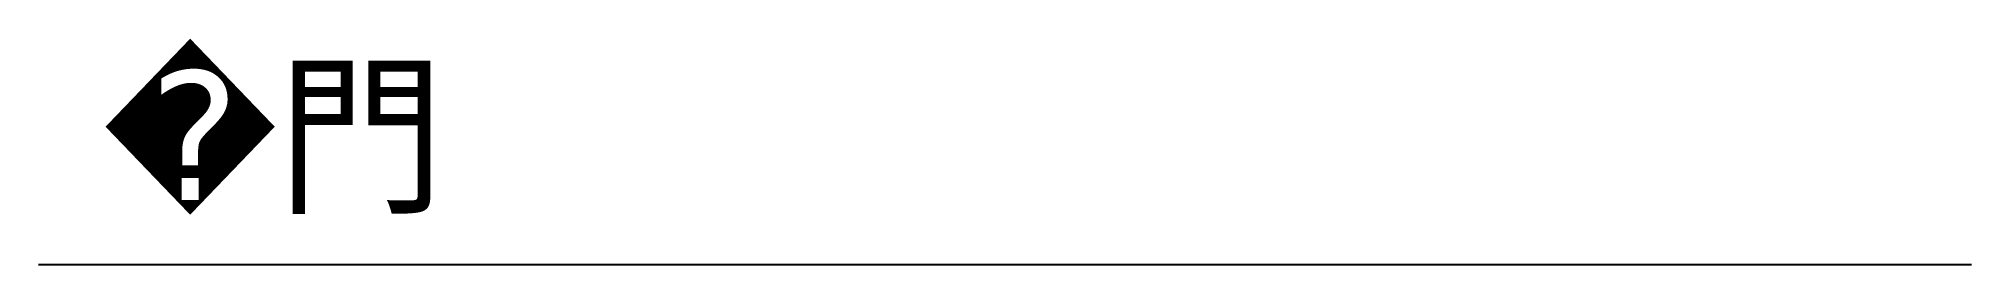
# Model space of a CAD drawing. Header units: millimetres. Extents: x 0 to 3000, y 0 to 350.
import ezdxf

# ---------------------------------------------------------------- set-up
doc = ezdxf.new("R2010")
doc.units = ezdxf.units.MM
doc.layers.add('WALL', color=7, linetype='Continuous')

msp = doc.modelspace()

# ---------------------------------------------------------------- linework, layer by layer
at = {"layer": 'WALL'}
msp.add_line((0, 0), (3000, 0), dxfattribs=at)

# ---------------------------------------------------------------- texts
msp.add_text('\\M+1C0F0門', height=200, dxfattribs=at).set_placement((100, 100))

doc.saveas('drawing.dxf')
